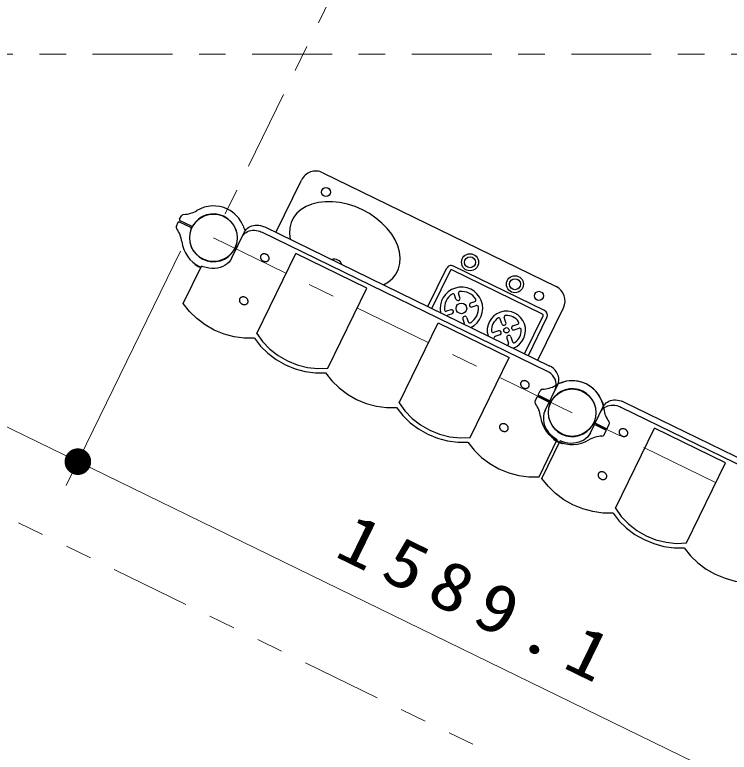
# Model space of a CAD drawing. Units: millimetres on the paper, scale 1:50. Extents: x -385 to 0, y -297 to 267.
# Drawn here: x -257.49 to -230.64, y 115.6 to 143.33 of the extents above; entities that cross this region are included whole.
import ezdxf

# ---------------------------------------------------------------- set-up
doc = ezdxf.new("R2010")
doc.units = ezdxf.units.MM
doc.linetypes.add('USER2', pattern=[6, 3, -1, 1, -1])
doc.linetypes.add('USER3', pattern=[8, 3, -1, 1, -1, 1, -1])
doc.layers.add('LY_1', color=7, linetype='Continuous', lineweight=25)
doc.styles.add('ＭＳ ゴシック', font='')
doc.styles.get('ＭＳ ゴシック').set_extended_font_data('MS Gothic')

# ---------------------------------------------------------------- blocks, each defined once
blk = doc.blocks.new('filled_dot')
at = {"color": 0, "linetype": 'Continuous', "lineweight": -2, "const_width": 1.25}
blk.add_lwpolyline([(-0.625, 0, 1), (0.625, 0, 1)], format="xyb", close=True, dxfattribs=at)

msp = doc.modelspace()

# ---------------------------------------------------------------- linework, layer by layer
at = {"layer": 'LY_1', "linetype": 'USER2', "lineweight": 13}
for p, q in [((-236.871, 161.908), (-250.022, 134.944)), ((-185.565, 141.851), (-345.565, 141.851)), ((-250.022, 134.944), (-223.059, 121.793))]:
    msp.add_line(p, q, dxfattribs=at)
at = {"layer": 'LY_1', "color": 4}
for p, q in [((-245.914, 137.391), (-237.142, 133.112)), ((-247.676, 135.146), (-246.716, 137.115)), ((-237.826, 130.342), (-236.866, 132.31))]:
    msp.add_line(p, q, dxfattribs=at)
at = {"layer": 'LY_1', "color": 2}
for p, q in [((-251.293, 135.643), (-251.225, 135.772)), ((-251.356, 135.515), (-251.42, 135.371)), ((-250.878, 135.328), (-251.302, 135.535)), ((-250.852, 135.382), (-251.275, 135.589)), ((-249.167, 134.56), (-249.154, 134.554)), ((-249.193, 134.506), (-249.181, 134.5)), ((-248.397, 131.352), (-246.931, 134.358)), ((-244.256, 133.053), (-246.931, 134.358)), ((-241.96, 132.358), (-241.263, 133.787)), ((-241.816, 132.288), (-241.119, 133.717)), ((-237.65, 132.07), (-241.066, 133.736)), ((-237.58, 132.214), (-240.996, 133.879)), ((-245.722, 130.047), (-244.256, 133.053)), ((-240.757, 132.694), (-240.81, 132.848)), ((-240.909, 132.642), (-240.962, 132.796)), ((-240.35, 132.496), (-240.196, 132.549)), ((-240.298, 132.345), (-240.144, 132.398)), ((-241.107, 132.236), (-241.261, 132.183)), ((-241.055, 132.084), (-241.209, 132.031)), ((-238.329, 130.587), (-237.632, 132.016)), ((-243.047, 128.742), (-241.581, 131.749)), ((-241.581, 131.749), (-238.906, 130.444)), ((-240.648, 131.886), (-240.595, 131.732)), ((-240.497, 131.938), (-240.444, 131.784)), ((-239.182, 131.711), (-239.245, 131.894)), ((-239.031, 131.763), (-239.094, 131.946)), ((-238.185, 130.517), (-237.488, 131.946)), ((-238.768, 131.635), (-238.585, 131.698)), ((-238.716, 131.484), (-238.533, 131.547)), ((-239.31, 131.448), (-239.493, 131.385)), ((-239.258, 131.297), (-239.441, 131.234)), ((-238.844, 131.221), (-238.781, 131.038)), ((-238.995, 131.169), (-238.932, 130.986)), ((-240.372, 127.438), (-238.906, 130.444)), ((-237.811, 129.068), (-237.743, 129.196)), ((-237.37, 128.807), (-237.793, 129.013)), ((-237.874, 128.94), (-237.938, 128.796)), ((-237.396, 128.753), (-237.82, 128.959)), ((-237.396, 128.753), (-237.408, 128.759)), ((-237.37, 128.807), (-237.382, 128.813)), ((-235.711, 127.931), (-235.699, 127.925)), ((-235.711, 127.931), (-235.288, 127.724)), ((-235.685, 127.985), (-235.673, 127.979)), ((-235.685, 127.985), (-235.261, 127.778)), ((-235.207, 127.798), (-235.148, 127.931)), ((-235.27, 127.67), (-235.344, 127.531)), ((-234.915, 124.776), (-233.449, 127.782)), ((-230.774, 126.478), (-233.449, 127.782)), ((-232.24, 123.471), (-230.774, 126.478))]:
    msp.add_line(p, q, dxfattribs=at)
at = {"layer": 'LY_1', "color": 1}
for p, q in [((-248.098, 135.352), (-237.404, 130.136)), ((-249.333, 134.188), (-248.853, 135.173)), ((-248.193, 135.156), (-237.5, 129.94)), ((-251.161, 132.473), (-250.475, 133.88)), ((-237.561, 128.446), (-237.08, 129.431)), ((-234.616, 128.776), (-223.922, 123.561)), ((-235.851, 127.613), (-235.371, 128.598)), ((-234.712, 128.58), (-224.018, 123.365)), ((-237.787, 125.95), (-237.101, 127.357)), ((-237.679, 125.897), (-236.993, 127.304))]:
    msp.add_line(p, q, dxfattribs=at)
at = {"layer": 'LY_1', "lineweight": 13}
for p, q in [((-255.119, 126.527), (-273.095, 135.295)), ((-251.262, 134.436), (-255.557, 125.628)), ((-226.554, 112.595), (-255.119, 126.527))]:
    msp.add_line(p, q, dxfattribs=at)
at = {"layer": 'LY_1'}
for p, q in [((-250.721, 133.969), (-250.722, 133.966)), ((-237.239, 127.393), (-237.24, 127.39)), ((-236.879, 127.218), (-236.881, 127.215))]:
    msp.add_line(p, q, dxfattribs=at)
at = {"layer": 'LY_1', "color": 70, "linetype": 'USER3', "lineweight": 13}
msp.add_line((-268.132, 129.486), (-239.659, 115.599), dxfattribs=at)
at = {"layer": 'LY_1', "color": 2}
for points in [[(-243.629, 133.172), (-243.439, 133.289), (-243.28, 133.43), (-243.154, 133.595), (-243.064, 133.779), (-243.012, 133.979), (-242.999, 134.192), (-243.024, 134.413), (-243.087, 134.638), (-243.188, 134.864), (-243.324, 135.086), (-243.493, 135.3), (-243.691, 135.501), (-243.916, 135.687), (-244.162, 135.853), (-244.425, 135.997), (-244.7, 136.116), (-244.983, 136.207), (-245.267, 136.27), (-245.548, 136.302), (-245.82, 136.303), (-246.079, 136.274), (-246.319, 136.214), (-246.535, 136.125), (-246.725, 136.009), (-246.884, 135.867), (-247.01, 135.703), (-247.1, 135.518), (-247.152, 135.318), (-247.165, 135.106), (-247.14, 134.885)], [(-248.397, 131.352), (-248.176, 131.042), (-247.905, 130.762), (-247.592, 130.518), (-247.245, 130.319), (-246.874, 130.168), (-246.489, 130.071), (-246.102, 130.031), (-245.722, 130.047)], [(-243.047, 128.742), (-242.826, 128.433), (-242.556, 128.153), (-242.242, 127.909), (-241.895, 127.71), (-241.524, 127.559), (-241.14, 127.462), (-240.752, 127.421), (-240.372, 127.438)], [(-234.915, 124.776), (-234.694, 124.467), (-234.423, 124.186), (-234.11, 123.943), (-233.763, 123.743), (-233.392, 123.593), (-233.007, 123.496), (-232.62, 123.455), (-232.24, 123.471)]]:
    msp.add_lwpolyline(points, dxfattribs=at)
at = {"layer": 'LY_1', "color": 1}
for points in [[(-248.853, 135.173), (-248.824, 135.223), (-248.787, 135.269), (-248.745, 135.31), (-248.696, 135.345), (-248.642, 135.374), (-248.584, 135.397), (-248.521, 135.413), (-248.456, 135.422), (-248.389, 135.424), (-248.321, 135.419), (-248.252, 135.407), (-248.185, 135.388), (-248.141, 135.371), (-248.098, 135.352)], [(-248.948, 134.977), (-248.919, 135.027), (-248.883, 135.073), (-248.84, 135.114), (-248.792, 135.149), (-248.738, 135.178), (-248.679, 135.201), (-248.617, 135.217), (-248.552, 135.226), (-248.484, 135.228), (-248.416, 135.223), (-248.348, 135.211), (-248.28, 135.192), (-248.236, 135.175), (-248.193, 135.156)], [(-249.333, 134.188), (-249.38, 134.108), (-249.438, 134.034), (-249.507, 133.969), (-249.586, 133.913), (-249.673, 133.867), (-249.767, 133.831), (-249.868, 133.806), (-249.973, 133.793), (-250.081, 133.791), (-250.191, 133.801), (-250.3, 133.822), (-250.408, 133.854), (-250.442, 133.866), (-250.475, 133.88)], [(-248.486, 131.168), (-248.865, 131.17), (-249.248, 131.222), (-249.626, 131.325), (-249.992, 131.476), (-250.335, 131.671), (-250.65, 131.906), (-250.927, 132.175), (-251.161, 132.473)], [(-248.486, 131.168), (-248.252, 130.871), (-247.975, 130.602), (-247.661, 130.367), (-247.317, 130.171), (-246.951, 130.021), (-246.573, 129.918), (-246.19, 129.865), (-245.811, 129.864)], [(-237.08, 129.431), (-237.053, 129.504), (-237.04, 129.581), (-237.041, 129.661), (-237.057, 129.741), (-237.086, 129.821), (-237.128, 129.897), (-237.183, 129.969), (-237.248, 130.033), (-237.322, 130.09), (-237.404, 130.136)], [(-245.811, 129.864), (-245.577, 129.566), (-245.3, 129.297), (-244.986, 129.062), (-244.642, 128.867), (-244.277, 128.716), (-243.898, 128.613), (-243.515, 128.56), (-243.137, 128.559)], [(-237.176, 129.235), (-237.149, 129.308), (-237.136, 129.385), (-237.137, 129.465), (-237.152, 129.545), (-237.181, 129.625), (-237.224, 129.701), (-237.278, 129.773), (-237.344, 129.837), (-237.418, 129.894), (-237.5, 129.94)], [(-235.371, 128.598), (-235.342, 128.648), (-235.306, 128.693), (-235.263, 128.734), (-235.214, 128.77), (-235.16, 128.799), (-235.102, 128.822), (-235.039, 128.838), (-234.974, 128.847), (-234.907, 128.849), (-234.839, 128.843), (-234.77, 128.831), (-234.703, 128.812), (-234.659, 128.796), (-234.616, 128.776)], [(-243.137, 128.559), (-242.903, 128.262), (-242.625, 127.992), (-242.311, 127.757), (-241.967, 127.562), (-241.602, 127.411), (-241.223, 127.309), (-240.84, 127.256), (-240.462, 127.254)], [(-237.561, 128.446), (-237.602, 128.336), (-237.624, 128.22), (-237.624, 128.098), (-237.604, 127.976), (-237.563, 127.854), (-237.503, 127.737), (-237.424, 127.626), (-237.33, 127.524), (-237.221, 127.434), (-237.101, 127.357)], [(-235.466, 128.402), (-235.437, 128.452), (-235.401, 128.498), (-235.358, 128.538), (-235.31, 128.574), (-235.256, 128.603), (-235.197, 128.626), (-235.135, 128.642), (-235.07, 128.651), (-235.003, 128.653), (-234.934, 128.647), (-234.866, 128.635), (-234.799, 128.616), (-234.755, 128.6), (-234.712, 128.58)], [(-235.851, 127.613), (-235.898, 127.532), (-235.956, 127.459), (-236.025, 127.394), (-236.104, 127.337), (-236.191, 127.291), (-236.286, 127.255), (-236.386, 127.23), (-236.491, 127.217), (-236.599, 127.215), (-236.709, 127.225), (-236.818, 127.246), (-236.927, 127.279), (-236.96, 127.291), (-236.993, 127.304)], [(-240.462, 127.254), (-240.228, 126.957), (-239.95, 126.688), (-239.636, 126.453), (-239.292, 126.258), (-238.927, 126.107), (-238.548, 126.004), (-238.165, 125.951), (-237.787, 125.95)], [(-235.004, 124.593), (-235.383, 124.594), (-235.766, 124.647), (-236.144, 124.75), (-236.51, 124.9), (-236.854, 125.096), (-237.168, 125.331), (-237.445, 125.6), (-237.679, 125.897)], [(-235.004, 124.593), (-234.77, 124.295), (-234.493, 124.026), (-234.179, 123.791), (-233.835, 123.596), (-233.47, 123.445), (-233.091, 123.342), (-232.708, 123.289), (-232.329, 123.288)], [(-232.329, 123.288), (-232.095, 122.991), (-231.818, 122.721), (-231.504, 122.486), (-231.16, 122.291), (-230.795, 122.141), (-230.416, 122.038), (-230.033, 121.985), (-229.655, 121.983)]]:
    msp.add_lwpolyline(points, dxfattribs=at)
at = {"layer": 'LY_1'}
for points in [[(-247.942, 134.122), (-247.938, 134.133), (-247.934, 134.145), (-247.932, 134.157), (-247.931, 134.169), (-247.931, 134.182), (-247.932, 134.195), (-247.935, 134.207), (-247.939, 134.22), (-247.944, 134.232), (-247.95, 134.245), (-247.957, 134.256), (-247.966, 134.268), (-247.975, 134.279), (-247.985, 134.289), (-247.997, 134.298), (-248.008, 134.307), (-248.021, 134.315), (-248.034, 134.322), (-248.048, 134.328), (-248.062, 134.333), (-248.076, 134.337), (-248.09, 134.34), (-248.104, 134.342), (-248.119, 134.342), (-248.133, 134.342), (-248.147, 134.34), (-248.16, 134.338), (-248.173, 134.334), (-248.185, 134.329), (-248.197, 134.324), (-248.208, 134.317), (-248.218, 134.309), (-248.227, 134.301), (-248.235, 134.292), (-248.242, 134.282), (-248.248, 134.271), (-248.253, 134.26), (-248.256, 134.248), (-248.258, 134.236), (-248.26, 134.224), (-248.259, 134.211), (-248.258, 134.199), (-248.255, 134.186), (-248.251, 134.173), (-248.246, 134.161), (-248.24, 134.149), (-248.233, 134.137), (-248.224, 134.125), (-248.215, 134.115), (-248.205, 134.104), (-248.194, 134.095), (-248.182, 134.086), (-248.169, 134.078), (-248.156, 134.071), (-248.143, 134.065), (-248.129, 134.06), (-248.115, 134.056), (-248.1, 134.054), (-248.086, 134.052), (-248.072, 134.051), (-248.057, 134.051), (-248.044, 134.053), (-248.03, 134.055), (-248.017, 134.059), (-248.005, 134.064), (-247.993, 134.069), (-247.982, 134.076), (-247.972, 134.084), (-247.963, 134.092), (-247.955, 134.101), (-247.948, 134.111)], [(-248.732, 132.502), (-248.728, 132.514), (-248.724, 132.525), (-248.722, 132.537), (-248.721, 132.55), (-248.721, 132.562), (-248.722, 132.575), (-248.725, 132.588), (-248.729, 132.6), (-248.734, 132.613), (-248.74, 132.625), (-248.747, 132.637), (-248.756, 132.648), (-248.765, 132.659), (-248.775, 132.669), (-248.787, 132.678), (-248.798, 132.687), (-248.811, 132.695), (-248.824, 132.702), (-248.838, 132.708), (-248.852, 132.713), (-248.866, 132.717), (-248.88, 132.72), (-248.894, 132.722), (-248.909, 132.723), (-248.923, 132.722), (-248.937, 132.721), (-248.95, 132.718), (-248.963, 132.714), (-248.975, 132.71), (-248.987, 132.704), (-248.998, 132.697), (-249.008, 132.69), (-249.017, 132.681), (-249.025, 132.672), (-249.032, 132.662), (-249.038, 132.651), (-249.043, 132.64), (-249.046, 132.629), (-249.048, 132.616), (-249.05, 132.604), (-249.049, 132.592), (-249.048, 132.579), (-249.045, 132.566), (-249.041, 132.553), (-249.036, 132.541), (-249.03, 132.529), (-249.023, 132.517), (-249.014, 132.506), (-249.005, 132.495), (-248.995, 132.485), (-248.984, 132.475), (-248.972, 132.467), (-248.959, 132.459), (-248.946, 132.452), (-248.933, 132.446), (-248.919, 132.441), (-248.905, 132.437), (-248.89, 132.434), (-248.876, 132.432), (-248.862, 132.431), (-248.847, 132.432), (-248.834, 132.433), (-248.82, 132.436), (-248.807, 132.439), (-248.795, 132.444), (-248.783, 132.45), (-248.772, 132.456), (-248.762, 132.464), (-248.753, 132.472), (-248.745, 132.482), (-248.738, 132.492)], [(-238.163, 129.353), (-238.159, 129.364), (-238.155, 129.375), (-238.153, 129.388), (-238.152, 129.4), (-238.152, 129.412), (-238.153, 129.425), (-238.156, 129.438), (-238.16, 129.45), (-238.165, 129.463), (-238.171, 129.475), (-238.179, 129.487), (-238.187, 129.498), (-238.196, 129.509), (-238.207, 129.519), (-238.218, 129.529), (-238.23, 129.537), (-238.242, 129.545), (-238.255, 129.552), (-238.269, 129.558), (-238.283, 129.563), (-238.297, 129.567), (-238.311, 129.57), (-238.325, 129.572), (-238.34, 129.573), (-238.354, 129.572), (-238.368, 129.571), (-238.381, 129.568), (-238.394, 129.565), (-238.406, 129.56), (-238.418, 129.554), (-238.429, 129.548), (-238.439, 129.54), (-238.448, 129.532), (-238.456, 129.522), (-238.463, 129.512), (-238.469, 129.502), (-238.474, 129.49), (-238.477, 129.479), (-238.48, 129.467), (-238.481, 129.454), (-238.48, 129.442), (-238.479, 129.429), (-238.476, 129.416), (-238.472, 129.404), (-238.467, 129.391), (-238.461, 129.379), (-238.454, 129.367), (-238.445, 129.356), (-238.436, 129.345), (-238.426, 129.335), (-238.415, 129.326), (-238.403, 129.317), (-238.39, 129.309), (-238.377, 129.302), (-238.364, 129.296), (-238.35, 129.291), (-238.336, 129.287), (-238.321, 129.284), (-238.307, 129.282), (-238.293, 129.281), (-238.279, 129.282), (-238.265, 129.283), (-238.251, 129.286), (-238.238, 129.29), (-238.226, 129.294), (-238.214, 129.3), (-238.204, 129.307), (-238.194, 129.314), (-238.184, 129.323), (-238.176, 129.332), (-238.169, 129.342)], [(-238.953, 127.733), (-238.949, 127.744), (-238.945, 127.756), (-238.943, 127.768), (-238.942, 127.78), (-238.942, 127.793), (-238.943, 127.805), (-238.946, 127.818), (-238.95, 127.831), (-238.955, 127.843), (-238.961, 127.855), (-238.969, 127.867), (-238.977, 127.879), (-238.986, 127.889), (-238.997, 127.9), (-239.008, 127.909), (-239.02, 127.918), (-239.032, 127.926), (-239.045, 127.933), (-239.059, 127.939), (-239.073, 127.944), (-239.087, 127.948), (-239.101, 127.95), (-239.115, 127.952), (-239.13, 127.953), (-239.144, 127.953), (-239.158, 127.951), (-239.171, 127.949), (-239.184, 127.945), (-239.196, 127.94), (-239.208, 127.935), (-239.219, 127.928), (-239.229, 127.92), (-239.238, 127.912), (-239.246, 127.903), (-239.253, 127.893), (-239.259, 127.882), (-239.264, 127.871), (-239.267, 127.859), (-239.27, 127.847), (-239.271, 127.835), (-239.27, 127.822), (-239.269, 127.809), (-239.266, 127.797), (-239.262, 127.784), (-239.257, 127.772), (-239.251, 127.759), (-239.244, 127.748), (-239.235, 127.736), (-239.226, 127.725), (-239.216, 127.715), (-239.205, 127.706), (-239.193, 127.697), (-239.18, 127.689), (-239.167, 127.682), (-239.154, 127.676), (-239.14, 127.671), (-239.126, 127.667), (-239.111, 127.664), (-239.097, 127.662), (-239.083, 127.662), (-239.069, 127.662), (-239.055, 127.664), (-239.041, 127.666), (-239.028, 127.67), (-239.016, 127.675), (-239.004, 127.68), (-238.994, 127.687), (-238.984, 127.695), (-238.974, 127.703), (-238.966, 127.712), (-238.959, 127.722)], [(-234.46, 127.547), (-234.456, 127.558), (-234.452, 127.569), (-234.45, 127.581), (-234.449, 127.594), (-234.449, 127.606), (-234.45, 127.619), (-234.453, 127.632), (-234.457, 127.644), (-234.462, 127.657), (-234.468, 127.669), (-234.476, 127.681), (-234.484, 127.692), (-234.493, 127.703), (-234.504, 127.713), (-234.515, 127.723), (-234.527, 127.731), (-234.539, 127.739), (-234.552, 127.746), (-234.566, 127.752), (-234.58, 127.757), (-234.594, 127.761), (-234.608, 127.764), (-234.622, 127.766), (-234.637, 127.767), (-234.651, 127.766), (-234.665, 127.765), (-234.678, 127.762), (-234.691, 127.759), (-234.703, 127.754), (-234.715, 127.748), (-234.726, 127.741), (-234.736, 127.734), (-234.745, 127.725), (-234.753, 127.716), (-234.76, 127.706), (-234.766, 127.696), (-234.771, 127.684), (-234.774, 127.673), (-234.777, 127.661), (-234.778, 127.648), (-234.777, 127.636), (-234.776, 127.623), (-234.773, 127.61), (-234.769, 127.598), (-234.764, 127.585), (-234.758, 127.573), (-234.751, 127.561), (-234.742, 127.55), (-234.733, 127.539), (-234.723, 127.529), (-234.712, 127.519), (-234.7, 127.511), (-234.687, 127.503), (-234.674, 127.496), (-234.661, 127.49), (-234.647, 127.485), (-234.633, 127.481), (-234.618, 127.478), (-234.604, 127.476), (-234.59, 127.475), (-234.576, 127.476), (-234.562, 127.477), (-234.548, 127.48), (-234.535, 127.484), (-234.523, 127.488), (-234.511, 127.494), (-234.5, 127.501), (-234.49, 127.508), (-234.481, 127.517), (-234.473, 127.526), (-234.466, 127.536)], [(-235.25, 125.927), (-235.246, 125.938), (-235.242, 125.95), (-235.24, 125.962), (-235.239, 125.974), (-235.239, 125.987), (-235.24, 125.999), (-235.243, 126.012), (-235.247, 126.025), (-235.252, 126.037), (-235.258, 126.049), (-235.266, 126.061), (-235.274, 126.072), (-235.283, 126.083), (-235.294, 126.093), (-235.305, 126.103), (-235.317, 126.112), (-235.329, 126.119), (-235.342, 126.126), (-235.356, 126.132), (-235.37, 126.137), (-235.384, 126.141), (-235.398, 126.144), (-235.412, 126.146), (-235.427, 126.147), (-235.441, 126.147), (-235.455, 126.145), (-235.468, 126.142), (-235.481, 126.139), (-235.493, 126.134), (-235.505, 126.128), (-235.516, 126.122), (-235.526, 126.114), (-235.535, 126.106), (-235.543, 126.096), (-235.55, 126.086), (-235.556, 126.076), (-235.561, 126.065), (-235.564, 126.053), (-235.567, 126.041), (-235.568, 126.029), (-235.567, 126.016), (-235.566, 126.003), (-235.563, 125.991), (-235.559, 125.978), (-235.554, 125.965), (-235.548, 125.953), (-235.541, 125.942), (-235.532, 125.93), (-235.523, 125.919), (-235.513, 125.909), (-235.502, 125.9), (-235.49, 125.891), (-235.477, 125.883), (-235.464, 125.876), (-235.451, 125.87), (-235.437, 125.865), (-235.423, 125.861), (-235.408, 125.858), (-235.394, 125.856), (-235.38, 125.856), (-235.366, 125.856), (-235.352, 125.858), (-235.338, 125.86), (-235.325, 125.864), (-235.313, 125.868), (-235.301, 125.874), (-235.29, 125.881), (-235.28, 125.888), (-235.271, 125.897), (-235.263, 125.906), (-235.256, 125.916)]]:
    msp.add_lwpolyline(points, close=True, dxfattribs=at)
at = {"layer": 'LY_1', "linetype": 'USER2', "lineweight": 13}
msp.add_circle((-265.565, 141.851), 80, dxfattribs=at)
at = {"layer": 'LY_1'}
for centre, radius in [((-245.791, 136.663), 0.17), ((-250.022, 134.944), 0.891), ((-250.022, 134.944), 0.891), ((-237.791, 132.762), 0.17), ((-236.54, 128.369), 0.891)]:
    msp.add_circle(centre, radius, dxfattribs=at)
at = {"layer": 'LY_1', "color": 2}
for centre, radius in [((-240.38, 134.024), 0.32), ((-240.38, 134.024), 0.206), ((-238.69, 133.2), 0.32), ((-238.69, 133.2), 0.206), ((-240.703, 132.29), 0.2), ((-239.013, 131.466), 0.1)]:
    msp.add_circle(centre, radius, dxfattribs=at)
at = {"layer": 'LY_1', "color": 4}
for centre, radius, start, end in [((-246.177, 136.852), 0.6, 64, 154), ((-245.477, 133.84), 0.3, 18.4204, 109.5796), ((-237.405, 132.573), 0.6, 334, 64)]:
    msp.add_arc(centre, radius, start, end, dxfattribs=at)
at = {"layer": 'LY_1', "color": 2}
for centre, radius, start, end in [((-251.164, 136.825), 1, 271.4588, 301.2728), ((-250.022, 134.944), 1.2, 64, 121.2728), ((-250.022, 134.944), 1.2, 21.7828, 64), ((-251.258, 135.625), 0.04, 152, 244), ((-251.136, 135.725), 0.1, 91.4588, 152), ((-251.136, 135.725), 0.1, 91.4588, 152), ((-250.022, 134.944), 0.9, 338.2707, 149.7293), ((-251.323, 135.342), 0.1, 156, 216.5412), ((-251.319, 135.499), 0.04, 64, 156), ((-250.834, 135.418), 0.04, 244, 329.7293), ((-246.494, 136.354), 2.6, 201.7828, 206.0277), ((-252.207, 134.687), 1, 6.7272, 36.5412), ((-250.022, 134.944), 0.9, 158.2707, 329.7293), ((-250.896, 135.292), 0.04, 338.2707, 64), ((-250.022, 134.944), 1.2, 186.7272, 244), ((-249.211, 134.47), 0.04, 64, 149.7293), ((-249.149, 134.596), 0.04, 158.2707, 244), ((-250.022, 134.944), 1.2, 244, 246.866), ((-241.083, 133.7), 0.2, 64, 154), ((-241.083, 133.7), 0.04, 64, 154), ((-240.703, 132.29), 0.8, 296.2273, 191.7727), ((-240.754, 132.868), 0.06, 95.032, 199), ((-240.703, 132.29), 0.64, 32.968, 95.032), ((-240.703, 132.29), 0.64, 122.968, 185.032), ((-241.018, 132.777), 0.06, 19, 122.968), ((-240.833, 132.668), 0.08, 199, 19), ((-240.216, 132.606), 0.06, 289, 32.968), ((-240.324, 132.42), 0.08, 109, 289), ((-240.703, 132.29), 0.64, 302.968, 5.032), ((-240.125, 132.341), 0.06, 5.032, 109), ((-241.28, 132.239), 0.06, 185.032, 289), ((-241.189, 131.975), 0.06, 109, 147.3336), ((-241.081, 132.16), 0.08, 289, 109), ((-239.013, 131.466), 0.72, 291.1103, 196.8897), ((-239.037, 131.965), 0.06, 92.7398, 199), ((-239.013, 131.466), 0.56, 35.2602, 92.7398), ((-237.668, 132.034), 0.04, 334, 64), ((-237.668, 132.034), 0.2, 334, 64), ((-240.572, 131.912), 0.08, 19, 199), ((-240.387, 131.804), 0.06, 199, 302.968), ((-239.013, 131.466), 0.56, 125.2602, 182.7398), ((-239.302, 131.874), 0.06, 19, 125.2602), ((-239.106, 131.737), 0.08, 199, 19), ((-238.605, 131.755), 0.06, 289, 35.2602), ((-240.652, 131.712), 0.06, 340.6664, 19), ((-238.742, 131.559), 0.08, 109, 289), ((-239.013, 131.466), 0.56, 305.2602, 2.7398), ((-238.513, 131.49), 0.06, 2.7398, 109), ((-239.512, 131.442), 0.06, 182.7398, 289), ((-239.421, 131.177), 0.06, 109, 215.2602), ((-239.284, 131.373), 0.08, 289, 109), ((-238.92, 131.195), 0.08, 19, 199), ((-238.989, 130.967), 0.06, 272.7398, 19), ((-238.724, 131.058), 0.06, 199, 305.2602), ((-236.54, 128.369), 1.2, 64, 121.2728), ((-237.602, 132.018), 2.6, 281.9723, 286.2172), ((-236.54, 128.369), 1.2, 64, 106.2172), ((-237.654, 129.149), 0.1, 91.4588, 152), ((-237.654, 129.149), 0.1, 91.4588, 152), ((-237.683, 130.249), 1, 271.4588, 301.2728), ((-236.54, 128.369), 0.9, 338.2707, 149.7293), ((-236.54, 128.369), 0.9, 338.2707, 149.7293), ((-236.54, 128.369), 1.2, 21.7828, 64), ((-236.54, 128.369), 1.2, 6.7272, 64), ((-237.837, 128.923), 0.04, 64, 156), ((-237.776, 129.049), 0.04, 152, 244), ((-237.842, 128.766), 0.1, 156, 216.5412), ((-238.725, 128.111), 1, 6.7272, 36.5412), ((-236.54, 128.369), 0.9, 158.2707, 329.7293), ((-236.54, 128.369), 0.9, 158.2707, 329.7293), ((-237.414, 128.717), 0.04, 338.2707, 64), ((-237.414, 128.717), 0.04, 338.2707, 64), ((-237.352, 128.843), 0.04, 244, 329.7293), ((-237.352, 128.843), 0.04, 244, 329.7293), ((-233.012, 129.779), 2.6, 201.7828, 206.0277), ((-234.356, 128.626), 1, 186.7272, 216.5412), ((-236.54, 128.369), 1.2, 186.7272, 244), ((-235.729, 127.895), 0.04, 64, 149.7293), ((-235.729, 127.895), 0.04, 64, 149.7293), ((-235.667, 128.021), 0.04, 158.2707, 244), ((-235.667, 128.021), 0.04, 158.2707, 244), ((-235.239, 127.972), 0.1, 336, 36.5412), ((-235.239, 127.972), 0.1, 336, 36.5412), ((-235.305, 127.688), 0.04, 332, 64), ((-235.244, 127.814), 0.04, 244, 336), ((-236.54, 128.369), 1.2, 241.134, 244), ((-236.54, 128.369), 1.2, 244, 301.2728), ((-235.398, 126.488), 1, 91.4588, 121.2728), ((-235.426, 127.588), 0.1, 271.4588, 332), ((-236.54, 128.369), 1.2, 244, 246.866)]:
    msp.add_arc(centre, radius, start, end, dxfattribs=at)
at = {"layer": 'LY_1'}
for centre, radius, start, end in [((-250.704, 133.957), 0.02, 154, 235.3731), ((-250.022, 134.944), 1.22, 235.3731, 244), ((-250.022, 134.944), 1.22, 244, 246.819), ((-237.222, 127.381), 0.02, 154, 235.3731), ((-236.54, 128.369), 1.22, 235.3731, 244), ((-236.54, 128.369), 1.22, 241.181, 244), ((-236.54, 128.369), 1.22, 244, 246.819), ((-236.54, 128.369), 1.22, 244, 252.6269), ((-236.899, 127.223), 0.02, 252.6269, 334)]:
    msp.add_arc(centre, radius, start, end, dxfattribs=at)

# ---------------------------------------------------------------- block references
at = {"layer": 'LY_1', "lineweight": 13, "xscale": 0.4, "yscale": 0.4}
for rotation in [154, 334]:
    msp.add_blockref('filled_dot', (-255.119, 126.527), dxfattribs=dict(at, rotation=rotation))

# ---------------------------------------------------------------- texts
at = {"layer": 'LY_1', "insert": (-240.398, 120.46), "char_height": 1.833, "attachment_point": 8, "rotation": 334, "style": 'ＭＳ ゴシック'}
msp.add_mtext('\\T1.33;\\W1.15;1589.1', dxfattribs=at)

doc.saveas('drawing.dxf')
